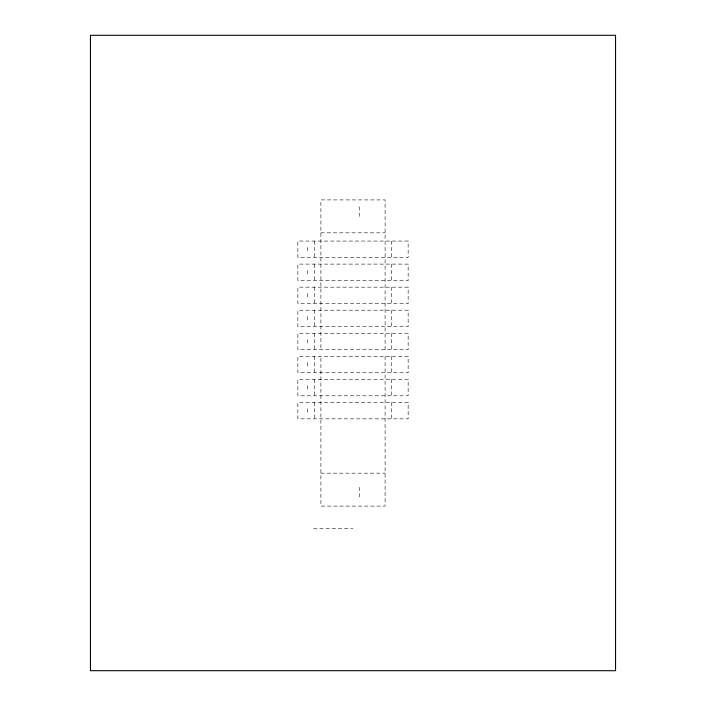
<?xml version="1.0" encoding="UTF-8"?>
<svg xmlns="http://www.w3.org/2000/svg" width="706" height="706" viewBox="0 0 706 706"><rect width="100%" height="100%" fill="white"/><g stroke="black" fill="none" stroke-linecap="round" stroke-linejoin="round"><path stroke-width="0.53" stroke-dasharray="3.53 2.65" d="M320.903 232.83L385.097 232.83M320.903 473.17L385.097 473.17M313.552 528.741L353 528.741M391.68 241.064L391.68 257.522M391.68 264.106L391.68 280.573M391.68 287.157L391.68 303.615M391.68 310.199L391.68 326.666M391.68 333.25L391.68 349.708M391.68 356.292L391.68 372.75M391.68 379.334L391.68 395.801M391.68 402.385L391.68 418.843M385.097 349.708L385.097 199.913L320.903 199.913L320.903 349.708M385.097 356.292L385.097 506.087L320.903 506.087L320.903 356.292M359.689 206.734L359.689 218.701M359.689 487.299L359.689 499.266M314.32 241.064L314.32 257.522M314.32 264.106L314.32 280.573M314.32 287.157L314.32 303.615M314.32 310.199L314.32 326.666M314.32 333.25L314.32 349.708M314.32 356.292L314.32 372.75M314.32 379.334L314.32 395.801M314.32 402.385L314.32 418.843M307.728 247.374L307.728 250.939M307.728 270.416L307.728 273.99M307.728 293.467L307.728 297.032M307.728 316.509L307.728 320.074M307.728 339.551L307.728 343.125M307.728 362.602L307.728 366.167M307.728 385.644L307.728 389.218M307.728 408.695L307.728 412.26M408.147 241.064L297.853 241.064L297.853 257.522L408.147 257.522L408.147 241.064M408.147 264.106L297.853 264.106L297.853 280.573L408.147 280.573L408.147 264.106M408.147 287.157L297.853 287.157L297.853 303.615L408.147 303.615L408.147 287.157M408.147 310.199L297.853 310.199L297.853 326.666L408.147 326.666L408.147 310.199M408.147 333.25L297.853 333.25L297.853 349.708L408.147 349.708L408.147 333.25M408.147 356.292L297.853 356.292L297.853 372.75L408.147 372.75L408.147 356.292M408.147 379.334L297.853 379.334L297.853 395.801L408.147 395.801L408.147 379.334M408.147 402.385L297.853 402.385L297.853 418.843L408.147 418.843L408.147 402.385"/><path stroke-width="1.06" d="M615.553 35.3L90.447 35.3L90.447 670.7L615.553 670.7L615.553 35.3"/></g></svg>
